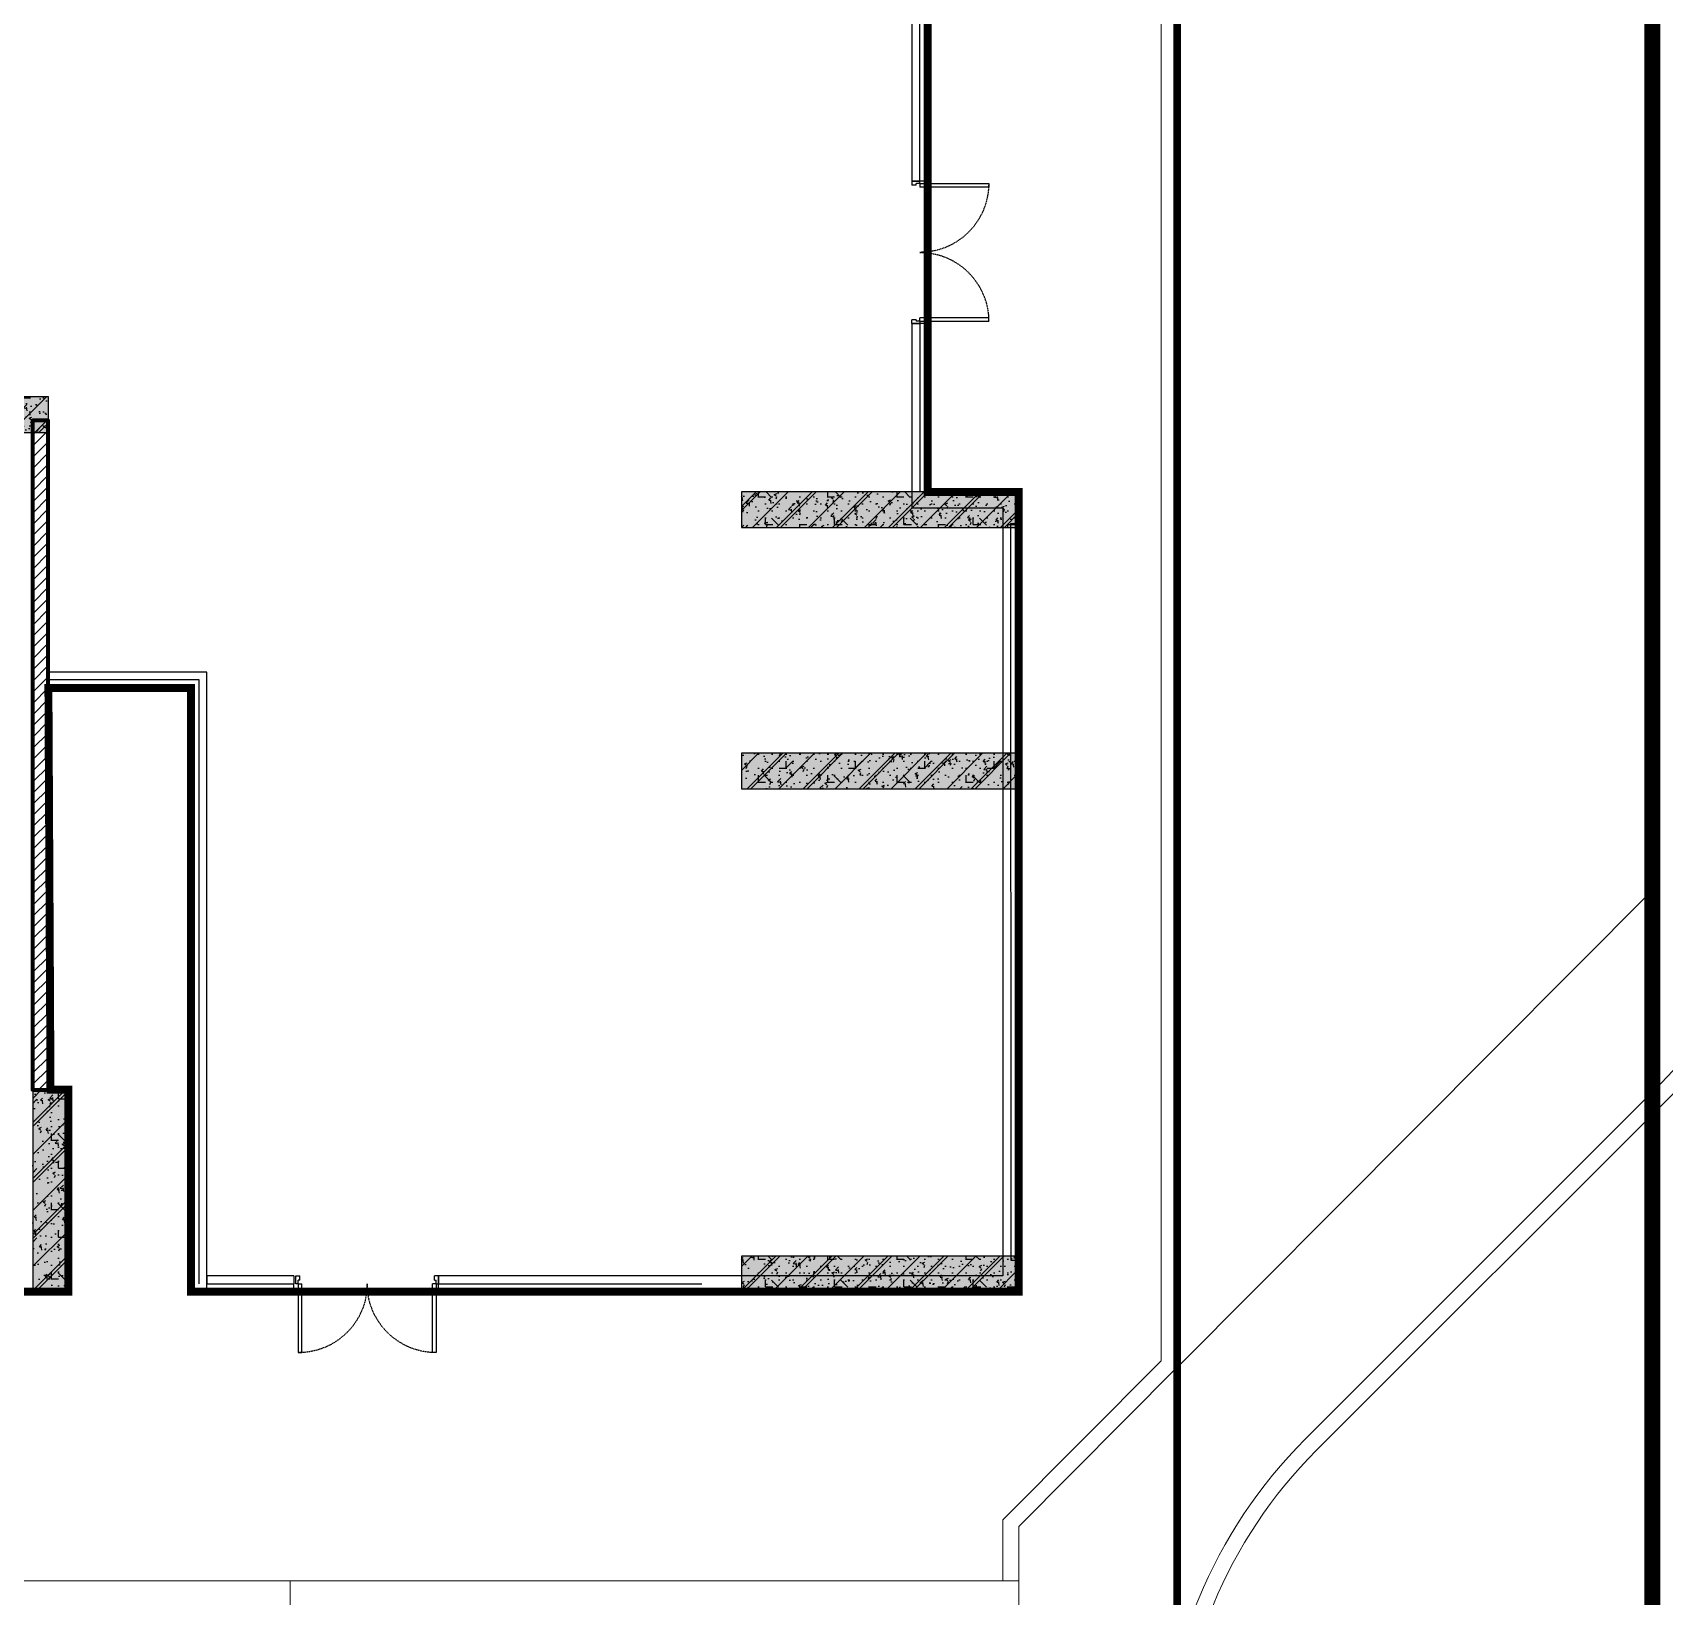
# Model space of a CAD drawing. Header units: millimetres. Extents: x 379264 to 1158416, y -283062 to 356890.
# Drawn here: x 1020301.2 to 1020713.3, y -6002.7 to -5607.7 of the extents above; entities that cross this region are included whole.
import ezdxf

# ---------------------------------------------------------------- set-up
doc = ezdxf.new("R2010")
doc.units = ezdxf.units.MM
for name, pattern in [('keyplan TANG 1$0$mb tang 1 TWB$0$Hidden10.5', [1.5, 1, -0.5]), ('keyplan TANG 1$0$MB_Luoi truc$1$HTT Center', [13, 10, -1, 1, -1]), ('keyplan TANG 1$0$Ranh dat$0$HTT Divide', [18, 10, -2, 1, -2, 1, -2]), ('keyplan TANG 1$0$Ranh dat$0$HTT Hidden 21', [3, 2, -1])]:
    doc.linetypes.add(name, pattern=pattern)
for name, color, linetype in [('BLOCK C - CHI TIET THANG 9$0$DnW', 20, 'Continuous'), ('keyplan TANG 1$0$mb tang 1 TWB$0$Brick Wall', 250, 'Continuous'), ('keyplan TANG 1$0$mb tang 1 TWB$0$Curtain Line', 250, 'Continuous'), ('keyplan TANG 1$0$mb tang 1 TWB$0$Door', 250, 'Continuous'), ('keyplan TANG 1$0$mb tang 1 TWB$0$Glass', 250, 'Continuous'), ('keyplan TANG 1$0$mb tang 1 TWB$0$Wall Hatch', 250, 'Continuous'), ('keyplan TANG 1$0$MB_Cot tang 1$0$Concrete Hatch', 250, 'Continuous'), ('keyplan TANG 1$0$MB_Cot tang 1$0$Concrete Line', 250, 'Continuous'), ('keyplan TANG 1$0$MB_Cot tang 1$0$Concrete Solid', 250, 'Continuous')]:
    doc.layers.add(name, color=color, linetype=linetype)
for name, color, linetype, lineweight in [('keyplan TANG 1$0$Hatch vat lieu', 250, 'Continuous', 5), ('keyplan TANG 1$0$mb tang 1 TWB$0$Wall Line', 250, 'Continuous', 70), ('keyplan TANG 1$0$MB_Luoi truc$1$Luoi Truc', 250, 'keyplan TANG 1$0$MB_Luoi truc$1$HTT Center', 9), ('keyplan TANG 1$0$Net Thay khac', 250, 'Continuous', 15), ('keyplan TANG 1$0$Net thay Tuong', 250, 'Continuous', 20), ('keyplan TANG 1$0$Ranh dat$0$CGXD', 250, 'keyplan TANG 1$0$Ranh dat$0$HTT Hidden 21', 40), ('keyplan TANG 1$0$Ranh dat$0$Ranh dat', 250, 'keyplan TANG 1$0$Ranh dat$0$HTT Divide', 40)]:
    doc.layers.add(name, color=color, linetype=linetype, lineweight=lineweight)

# ---------------------------------------------------------------- blocks, each defined once
blk = doc.blocks.new('*U102')
at = {"layer": 'keyplan TANG 1$0$mb tang 1 TWB$0$Wall Hatch'}
h = blk.add_hatch(dxfattribs=at)
h.set_pattern_fill('LINE10', color=256, scale=100, angle=45, style=0, pattern_type=2)
h.set_pattern_definition([(45, (-399.7141483660581, 5750.000025534737), (-70.71067811865474, 70.71067811865476), [])])
h.paths.add_polyline_path([(1.50965394176506, -8449.999865144673), (0, 0), (-199.999996808158, -0.03573145424284619), (-198.490342866393, -8450.035596598915)])
at = {"layer": 'keyplan TANG 1$0$mb tang 1 TWB$0$Wall Line'}
blk.add_lwpolyline([(1.50965394176506, -8449.999865144673), (0, 0), (-199.999996808158, -0.03573145424284619), (-198.490342866393, -8450.035596598915)], close=True, dxfattribs=at)
blk = doc.blocks.new('keyplan TANG 1$0$mb tang 1 TWB$0$Door 1800-1')
at = {"color": 0, "linetype": 'ByBlock'}
for p, q in [((29.99999962575384, 100.0000000003201), (29.9999996257684, 970.0000000003201)), ((29.9999996257684, 970.0000000003201), (74.9999996257684, 970.0000000003201)), ((74.9999996257684, 970.0000000003201), (74.99999962575384, 100.0000000003201)), ((1724.999999999985, 970.0000000003201), (1725, 100.0000000003201)), ((1769.999999999985, 970.0000000003201), (1724.999999999985, 970.0000000003201)), ((1770, 100.0000000003201), (1769.999999999985, 970.0000000003201)), ((29.99999962575384, 100.0000000003201), (-3.742461558431387e-07, 100.000000000131)), ((-3.742461558431387e-07, 100.000000000131), (0, 0)), ((0, 0), (50, 4.074536263942719e-10)), ((29.99999962575384, 100.0000000003201), (29.99999979416316, 55.00000000033469)), ((29.99999962575384, 100.0000000003201), (74.99999962575384, 100.0000000003201)), ((49.99999979417771, 55.00000000046566), (29.99999979416316, 55.00000000033469)), ((49.99999979417771, 55.00000000046566), (50, 4.074536263942719e-10)), ((1770, 100.0000000003201), (1725, 100.0000000003201)), ((1749.999999831576, 55.00000000046566), (1769.999999831591, 55.00000000033469)), ((1749.999999831576, 55.00000000046566), (1749.999999625754, 4.074536263942719e-10)), ((1799.999999625754, 0), (1749.999999625754, 4.074536263942719e-10)), ((1770, 100.0000000003201), (1800, 100.000000000131)), ((1770, 100.0000000003201), (1769.999999831591, 55.00000000033469)), ((1800, 100.000000000131), (1799.999999625754, 0))]:
    blk.add_line(p, q, dxfattribs=at)
at = {"color": 0, "linetype": 'keyplan TANG 1$0$mb tang 1 TWB$0$Hidden10.5'}
for centre, start, end in [((29.99999962575384, 100.0000000003201), 0, 90), ((1770, 100.0000000003201), 90, 180)]:
    blk.add_arc(centre, 870.0000001871231, start, end, dxfattribs=at)
blk = doc.blocks.new('*U1408')
at = {"layer": 'keyplan TANG 1$0$mb tang 1 TWB$0$Door'}
blk.add_blockref('keyplan TANG 1$0$mb tang 1 TWB$0$Door 1800-1', (0, 0), dxfattribs=at)
blk = doc.blocks.new('*U1380')
at = {"layer": 'keyplan TANG 1$0$MB_Cot tang 1$0$Concrete Hatch'}
h = blk.add_hatch(dxfattribs=at)
h.set_pattern_fill('CONCRETE', color=256, scale=50, style=0, pattern_type=2)
h.set_pattern_definition([(45, (0, -2300), (-176.7766952966369, 176.7766952966369), []), (45, (0, -2250), (-353.5533905932737, 353.5533905932738), []), (49.99999999999999, (0, -2300), (358.6300913003767, -31.37606749129755), [37.5, -412.5]), (355, (0, -2300), (-69.3756668065, 376.0960668500059), [30, -330]), (100.4514, (29.88584, -2302.614669999999), (289.2546908570108, 344.7197710304768), [31.870095, -350.571056]), (46.18420000000001, (0, -2200), (533.6205243128222, -82.75950716450905), [56.25, -618.75]), (96.6356, (44.46837249999999, -2206.8966535), (467.3313527743517, 487.0589354502209), [47.805144, -525.8565]), (351.1842, (0, -2200), (467.3309725668136, 487.0593004626623), [45, -495]), (21, (50, -2225), (298.4535260592309, -201.3094453326694), [37.5, -412.5]), (326.0000000000001, (50, -2225), (121.6576659607909, 362.5750225234265), [30, -330]), (71.4514, (74.8711165, -2241.775803), (420.111314290745, 161.2652483549762), [31.870095, -350.571056]), (37.50000000000001, (0, -2300), (6.079927658645334, 166.4469269156558), [0, -326, 0, -335, 0, -331.25]), (7.499999999999999, (0, -2300), (131.5347687210743, 197.2058559411801), [0, -191, 0, -318.5, 0, -126.25]), (327.5, (-111.5, -2300), (266.9112180862045, -11.2774358671899), [0, -125, 0, -390, 0, -517.5]), (317.5, (-161.5, -2300), (291.5930846711931, 50.05249116615882), [0, -162.5, 0, -259, 0, -367.5]), (0, (175, -2125), (0, 875), [87.5, -787.5]), (0, (437.5, -1950), (0, 875), [87.5, -787.5]), (0, (262.5, -1600), (0, 875), [87.5, -350, 87.5, -350]), (90, (175, -2125), (-875, 5.35782974626967e-14), [87.5, -787.5]), (90, (262.5, -1600), (-875, 5.35782974626967e-14), [87.5, -787.5]), (90, (525, -1950), (-875, 5.35782974626967e-14), [87.5, -787.5]), (90, (700, -1687.5), (-875, 5.35782974626967e-14), [87.5, -787.5]), (135, (262.5, -2125), (-875.016357447105, 8.881784197001252e-14), [123.76, -1113.7]), (135, (350, -1600), (-875.016357447105, 8.881784197001252e-14), [123.76, -1113.7]), (45, (437.5, -1950), (8.881784197001252e-14, 875.016357447105), [123.76, -247.485, 123.76, -742.455]), (0, (-175, -2300), (87.5, 87.5), [-175, 0])])
h.paths.add_polyline_path([(-200, 150), (-200, -2400), (250, -2400), (250, 150)])
at = {"layer": 'keyplan TANG 1$0$MB_Cot tang 1$0$Concrete Solid'}
blk.add_hatch(color=256, dxfattribs=at).paths.add_polyline_path([(-200, 150), (-200, -2400), (250, -2400), (250, 150)])
at = {"layer": 'keyplan TANG 1$0$MB_Cot tang 1$0$Concrete Line'}
blk.add_lwpolyline([(-200, 150), (-200, -2400), (250, -2400), (250, 150)], close=True, dxfattribs=at)
blk = doc.blocks.new('*U1394')
at = {"layer": 'keyplan TANG 1$0$MB_Cot tang 1$0$Concrete Hatch'}
h = blk.add_hatch(dxfattribs=at)
h.set_pattern_fill('CONCRETE', color=256, scale=50, style=0, pattern_type=2)
h.set_pattern_definition([(45, (1050, -299.9999999999999), (-176.7766952966369, 176.7766952966369), []), (45, (1050, -249.9999999999999), (-353.5533905932737, 353.5533905932738), []), (49.99999999999999, (1050, -299.9999999999999), (358.6300913003767, -31.37606749129755), [37.5, -412.5]), (355, (1050, -299.9999999999999), (-69.3756668065, 376.0960668500059), [30, -330]), (100.4514, (1079.88584, -302.6146699999999), (289.2546908570108, 344.7197710304768), [31.870095, -350.571056]), (46.18420000000001, (1050, -199.9999999999999), (533.6205243128222, -82.75950716450905), [56.25, -618.75]), (96.6356, (1094.4683725, -206.8966534999999), (467.3313527743517, 487.0589354502209), [47.805144, -525.8565]), (351.1842, (1050, -199.9999999999999), (467.3309725668136, 487.0593004626623), [45, -495]), (21, (1100, -224.9999999999999), (298.4535260592309, -201.3094453326694), [37.5, -412.5]), (326.0000000000001, (1100, -224.9999999999999), (121.6576659607909, 362.5750225234265), [30, -330]), (71.4514, (1124.8711165, -241.7758029999999), (420.111314290745, 161.2652483549762), [31.870095, -350.571056]), (37.50000000000001, (1050, -299.9999999999999), (6.079927658645334, 166.4469269156558), [0, -326, 0, -335, 0, -331.25]), (7.499999999999999, (1050, -299.9999999999999), (131.5347687210743, 197.2058559411801), [0, -191, 0, -318.5, 0, -126.25]), (327.5, (938.5000000000002, -299.9999999999999), (266.9112180862045, -11.2774358671899), [0, -125, 0, -390, 0, -517.5]), (317.5, (888.5000000000002, -299.9999999999999), (291.5930846711931, 50.05249116615882), [0, -162.5, 0, -259, 0, -367.5]), (0, (1225, -124.9999999999999), (0, 875), [87.5, -787.5]), (0, (1487.5, 50.00000000000011), (0, 875), [87.5, -787.5]), (0, (1312.5, 400.0000000000001), (0, 875), [87.5, -350, 87.5, -350]), (90, (1225, -124.9999999999999), (-875, 5.35782974626967e-14), [87.5, -787.5]), (90, (1312.5, 400.0000000000001), (-875, 5.35782974626967e-14), [87.5, -787.5]), (90, (1575, 50.00000000000011), (-875, 5.35782974626967e-14), [87.5, -787.5]), (90, (1750, 312.5000000000001), (-875, 5.35782974626967e-14), [87.5, -787.5]), (135, (1312.5, -124.9999999999999), (-875.016357447105, 8.881784197001252e-14), [123.76, -1113.7]), (135, (1400, 400.0000000000001), (-875.016357447105, 8.881784197001252e-14), [123.76, -1113.7]), (45, (1487.5, 50.00000000000011), (8.881784197001252e-14, 875.016357447105), [123.76, -247.485, 123.76, -742.455]), (0, (875.0000000000002, -299.9999999999999), (87.5, 87.5), [-175, 0])])
h.paths.add_polyline_path([(-1200, 100), (-1200, -349.9999999999999), (2300, -350), (2300, 100)])
at = {"layer": 'keyplan TANG 1$0$MB_Cot tang 1$0$Concrete Solid'}
blk.add_hatch(color=256, dxfattribs=at).paths.add_polyline_path([(-1200, 100), (-1200, -349.9999999999999), (2300, -350), (2300, 100)])
at = {"layer": 'keyplan TANG 1$0$MB_Cot tang 1$0$Concrete Line'}
blk.add_lwpolyline([(-1200, 100), (-1200, -349.9999999999999), (2300, -350), (2300, 100)], close=True, dxfattribs=at)
blk = doc.blocks.new('*U1390')
at = {"layer": 'keyplan TANG 1$0$MB_Cot tang 1$0$Concrete Hatch'}
h = blk.add_hatch(dxfattribs=at)
h.set_pattern_fill('CONCRETE', color=256, scale=50, style=0, pattern_type=2)
h.set_pattern_definition([(45, (2000, -99.9999999998835), (-176.7766952966369, 176.7766952966369), []), (45, (2000, -49.9999999998835), (-353.5533905932737, 353.5533905932738), []), (49.99999999999999, (2000, -99.9999999998835), (358.6300913003767, -31.37606749129755), [37.5, -412.5]), (355, (2000, -99.9999999998835), (-69.3756668065, 376.0960668500059), [30, -330]), (100.4514, (2029.88584, -102.6146699998835), (289.2546908570108, 344.7197710304768), [31.870095, -350.571056]), (46.18420000000001, (2000, 1.16500586955226e-10), (533.6205243128222, -82.75950716450905), [56.25, -618.75]), (96.6356, (2044.4683725, -6.896653499883513), (467.3313527743517, 487.0589354502209), [47.805144, -525.8565]), (351.1842, (2000, 1.16500586955226e-10), (467.3309725668136, 487.0593004626623), [45, -495]), (21, (2050, -24.9999999998835), (298.4535260592309, -201.3094453326694), [37.5, -412.5]), (326.0000000000001, (2050, -24.9999999998835), (121.6576659607909, 362.5750225234265), [30, -330]), (71.4514, (2074.8711165, -41.7758029998835), (420.111314290745, 161.2652483549762), [31.870095, -350.571056]), (37.50000000000001, (2000, -99.9999999998835), (6.079927658645334, 166.4469269156558), [0, -326, 0, -335, 0, -331.25]), (7.499999999999999, (2000, -99.9999999998835), (131.5347687210743, 197.2058559411801), [0, -191, 0, -318.5, 0, -126.25]), (327.5, (1888.5, -99.9999999998835), (266.9112180862045, -11.2774358671899), [0, -125, 0, -390, 0, -517.5]), (317.5, (1838.5, -99.9999999998835), (291.5930846711931, 50.05249116615882), [0, -162.5, 0, -259, 0, -367.5]), (0, (2175, 75.0000000001165), (0, 875), [87.5, -787.5]), (0, (2437.5, 250.0000000001165), (0, 875), [87.5, -787.5]), (0, (2262.5, 600.0000000001165), (0, 875), [87.5, -350, 87.5, -350]), (90, (2175, 75.0000000001165), (-875, 5.35782974626967e-14), [87.5, -787.5]), (90, (2262.5, 600.0000000001165), (-875, 5.35782974626967e-14), [87.5, -787.5]), (90, (2525, 250.0000000001165), (-875, 5.35782974626967e-14), [87.5, -787.5]), (90, (2700, 512.5000000001165), (-875, 5.35782974626967e-14), [87.5, -787.5]), (135, (2262.5, 75.0000000001165), (-875.016357447105, 8.881784197001252e-14), [123.76, -1113.7]), (135, (2350, 600.0000000001165), (-875.016357447105, 8.881784197001252e-14), [123.76, -1113.7]), (45, (2437.5, 250.0000000001165), (8.881784197001252e-14, 875.016357447105), [123.76, -247.485, 123.76, -742.455]), (0, (1825, -99.9999999998835), (87.5, 87.5), [-175, 0])])
h.paths.add_polyline_path([(-250, 200.0000000001164), (-250, -249.9999999999999), (2300, -250), (2300, 200.0000000001164)])
at = {"layer": 'keyplan TANG 1$0$MB_Cot tang 1$0$Concrete Solid'}
blk.add_hatch(color=256, dxfattribs=at).paths.add_polyline_path([(-250, 200.0000000001164), (-250, -249.9999999999999), (2300, -250), (2300, 200.0000000001164)])
at = {"layer": 'keyplan TANG 1$0$MB_Cot tang 1$0$Concrete Line'}
blk.add_lwpolyline([(-250, 200.0000000001164), (-250, -249.9999999999999), (2300, -250), (2300, 200.0000000001164)], close=True, dxfattribs=at)
blk = doc.blocks.new('*U1399')
at = {"layer": 'keyplan TANG 1$0$MB_Cot tang 1$0$Concrete Hatch'}
h = blk.add_hatch(dxfattribs=at)
h.set_pattern_fill('CONCRETE', color=256, scale=50, style=0, pattern_type=2)
h.set_pattern_definition([(45, (1050, -399.9999999999998), (-176.7766952966369, 176.7766952966369), []), (45, (1050, -349.9999999999998), (-353.5533905932737, 353.5533905932738), []), (49.99999999999999, (1050, -399.9999999999998), (358.6300913003767, -31.37606749129755), [37.5, -412.5]), (355, (1050, -399.9999999999998), (-69.3756668065, 376.0960668500059), [30, -330]), (100.4514, (1079.88584, -402.6146699999998), (289.2546908570108, 344.7197710304768), [31.870095, -350.571056]), (46.18420000000001, (1050, -299.9999999999998), (533.6205243128222, -82.75950716450905), [56.25, -618.75]), (96.6356, (1094.4683725, -306.8966534999998), (467.3313527743517, 487.0589354502209), [47.805144, -525.8565]), (351.1842, (1050, -299.9999999999998), (467.3309725668136, 487.0593004626623), [45, -495]), (21, (1100, -324.9999999999998), (298.4535260592309, -201.3094453326694), [37.5, -412.5]), (326.0000000000001, (1100, -324.9999999999998), (121.6576659607909, 362.5750225234265), [30, -330]), (71.4514, (1124.8711165, -341.7758029999998), (420.111314290745, 161.2652483549762), [31.870095, -350.571056]), (37.50000000000001, (1050, -399.9999999999998), (6.079927658645334, 166.4469269156558), [0, -326, 0, -335, 0, -331.25]), (7.499999999999999, (1050, -399.9999999999998), (131.5347687210743, 197.2058559411801), [0, -191, 0, -318.5, 0, -126.25]), (327.5, (938.5000000000002, -399.9999999999998), (266.9112180862045, -11.2774358671899), [0, -125, 0, -390, 0, -517.5]), (317.5, (888.5000000000002, -399.9999999999998), (291.5930846711931, 50.05249116615882), [0, -162.5, 0, -259, 0, -367.5]), (0, (1225, -224.9999999999998), (0, 875), [87.5, -787.5]), (0, (1487.5, -49.99999999999983), (0, 875), [87.5, -787.5]), (0, (1312.5, 300.0000000000002), (0, 875), [87.5, -350, 87.5, -350]), (90, (1225, -224.9999999999998), (-875, 5.35782974626967e-14), [87.5, -787.5]), (90, (1312.5, 300.0000000000002), (-875, 5.35782974626967e-14), [87.5, -787.5]), (90, (1575, -49.99999999999983), (-875, 5.35782974626967e-14), [87.5, -787.5]), (90, (1750, 212.5000000000002), (-875, 5.35782974626967e-14), [87.5, -787.5]), (135, (1312.5, -224.9999999999998), (-875.016357447105, 8.881784197001252e-14), [123.76, -1113.7]), (135, (1400, 300.0000000000002), (-875.016357447105, 8.881784197001252e-14), [123.76, -1113.7]), (45, (1487.5, -49.99999999999983), (8.881784197001252e-14, 875.016357447105), [123.76, -247.485, 123.76, -742.455]), (0, (875.0000000000002, -399.9999999999998), (87.5, 87.5), [-175, 0])])
h.paths.add_polyline_path([(-1200, 50.00000000058208), (-1200, -399.9999999999998), (2300, -399.9999999999999), (2300, 50.00000000058208)])
at = {"layer": 'keyplan TANG 1$0$MB_Cot tang 1$0$Concrete Solid'}
blk.add_hatch(color=256, dxfattribs=at).paths.add_polyline_path([(-1200, 50.00000000058208), (-1200, -399.9999999999998), (2300, -399.9999999999999), (2300, 50.00000000058208)])
at = {"layer": 'keyplan TANG 1$0$MB_Cot tang 1$0$Concrete Line'}
blk.add_lwpolyline([(-1200, 50.00000000058208), (-1200, -399.9999999999998), (2300, -399.9999999999999), (2300, 50.00000000058208)], close=True, dxfattribs=at)
blk = doc.blocks.new('keyplan TANG 1')
at = {"color": 7, "const_width": 100}
blk.add_lwpolyline([(98401.54538834305, 90000.00000884559), (98401.54538834305, 83950.00000884582), (99550.00000011947, 83950.00000884582), (99550.00000011947, 73850.00000884559), (89101.54538542122, 73850.00000884559), (89101.54538542122, 81474.99999439984), (87300, 81474.99999439984), (87326.54538542125, 76399.99999999988), (87551.54538542125, 76399.99999999988), (87551.54538542125, 73849.99999999988), (77900.00000000105, 73849.99999999988), (77900.00000000105, 77800.00058133807), (79800.00010936044, 77800.0003843878), (79800.00010936044, 79699.99999999942), (77900.00000000105, 79699.99999999942), (77900.00000000147, 83550.00000000081), (76848.45467698967, 83550.26210417584), (76848.45467698967, 90049.99999513064)], dxfattribs=at)
at = {"layer": 'keyplan TANG 1$0$Hatch vat lieu'}
for points in [[(109349.8483798821, -13999.98268984523), (109349.5903824269, 42637.13910042669, 0.1989117909172796), (107650.8001280504, 46738.34159603139), (103168.861177274, 51220.25959671056, -0.1988939355264564), (101352.912990938, 55603.87768203064), (101351.9884827284, 67603.43737283116, -0.1989309245650988), (103167.9182883246, 71987.94624309614), (107650.6445198833, 76470.68910999577, 0.19891306903284), (109349.4175791755, 80571.92725168241), (109349.0835498584, 153900.0127572828, 0.4142122281650553), (106549.0835498872, 156700.0000025232), (88996.7541023586, 156700.0000025232, 0.414213562373095), (87196.7541023586, 154900.0000025232, 0.414213562373095)], [(76350.00000000099, 77800.00058133807), (76350.00000000099, 74804.87005053653, 0.2818337768156025), (77877.02064277208, 72310.97278800362), (81412.94638477266, 70506.10273746698, 0.1185413434814182), (82685.92574200156, 70199.99999999988), (99552.09518931291, 70199.99999999994)]]:
    blk.add_lwpolyline(points, format="xyb", dxfattribs=at)
at = {"layer": 'keyplan TANG 1$0$mb tang 1 TWB$0$Curtain Line'}
for p, q in [((98201.54538834281, 130175.0000086587), (98301.54538834281, 130175.0000086587)), ((98201.54538834281, 130175.0000086587), (98201.54538834281, 127850.00000884582)), ((98401.54538834281, 130175.0000086587), (98301.54538834281, 130175.0000086587)), ((98401.54538834281, 130175.0000086587), (98401.54538834281, 128050.0000088458)), ((98401.54538834281, 128050.0000088458), (99548.45461165835, 128050.0000088457)), ((99548.45461165835, 128050.0000088457), (99548.45461165824, 121625.0000000001)), ((98201.54538834281, 127850.00000884582), (99348.45461165835, 127850.00000884572)), ((99348.45461165835, 127850.00000884572), (99348.45461165824, 121625.0000000001)), ((99348.45461165847, 121750.00000884592), (93700.00000000093, 121750.00000884621)), ((93700.00000000093, 121750.00000884621), (93700.00000000081, 118350.0000088458)), ((99548.45461165847, 121550.0000088459), (93900.00000000093, 121550.0000088462)), ((93900.00000000093, 121550.0000088462), (93900.00000000081, 118550.0000088458)), ((99348.45461165824, 121625.0000000001), (99348.45461165847, 121750.00000884592)), ((99548.45461165824, 121625.0000000001), (99548.45461165847, 121550.0000088459)), ((93900.00000000081, 118550.0000088458), (99548.45461165824, 118550.0000088459)), ((99548.45461165824, 118550.0000088459), (99548.45461165824, 112050.0000088458)), ((93700.00000000081, 118350.0000088458), (99348.45461165824, 118350.0000088459)), ((99348.45461165824, 118350.0000088459), (99348.45461165824, 112250.0000088458)), ((99348.45461165824, 112250.0000088458), (98201.54538834305, 112250.0000088458)), ((98201.54538834305, 112250.0000088458), (98201.54538834305, 105800.0000088458)), ((99548.45461165824, 112050.0000088458), (98401.54538834305, 112050.0000088458)), ((98401.54538834305, 112050.0000088458), (98401.54538834305, 106000.0000088458)), ((98401.54538834305, 106000.0000088458), (99548.45461165847, 106000.0000088458)), ((99548.45461165847, 106000.0000088458), (99548.45461165812, 99500.00000884582)), ((98201.54538834305, 105800.0000088458), (99348.45461165847, 105800.0000088458)), ((99348.45461165847, 105800.0000088458), (99348.45461165812, 99700.00000884583)), ((99348.45461165812, 99700.00000884583), (93701.54538834293, 99700.00000884607)), ((93701.54538834293, 99700.00000884607), (93701.54538834293, 96300.00000884593)), ((99548.45461165812, 99500.00000884582), (93901.54538834293, 99500.00000884605)), ((93901.54538834293, 99500.00000884605), (93901.54538834293, 96500.00000884593)), ((93901.54538834293, 96500.00000884593), (99548.45461165824, 96500.00000884593)), ((99548.45461165824, 96500.00000884593), (99548.45461165824, 90000.00000884582)), ((93701.54538834293, 96300.00000884593), (99348.45461165824, 96300.00000884593)), ((99348.45461165824, 96300.00000884593), (99348.45461165824, 90200.00000884582)), ((99348.45461165824, 90200.00000884582), (98201.54538834305, 90200.00000884582)), ((98201.54538834305, 90200.00000884582), (98201.54538834305, 87875.00000884582)), ((99548.45461165824, 90000.00000884582), (98401.54538834305, 90000.00000884582)), ((98401.54538834305, 90000.00000884582), (98401.54538834305, 87875.00000884582)), ((98201.54538834305, 87875.00000884582), (98301.54538834305, 87875.00000884582)), ((98401.54538834305, 87875.00000884582), (98301.54538834305, 87875.00000884582)), ((98201.54538834305, 86075.00000903294), (98301.54538834305, 86075.00000903294)), ((98201.54538834305, 86075.00000903294), (98201.54538834305, 83750.00000884582)), ((98401.54538834305, 86075.00000903294), (98301.54538834305, 86075.00000903294)), ((98401.54538834305, 86075.00000903294), (98401.54538834305, 83950.00000884582)), ((98401.54538834305, 83950.00000884582), (99548.45461165835, 83950.00000884582)), ((99548.45461165835, 83950.00000884582), (99548.45461165835, 73850.00000000012)), ((98201.54538834305, 83750.00000884582), (99348.45461165835, 83750.00000884582)), ((99348.45461165835, 83750.00000884582), (99348.45461165835, 74050.00000000012)), ((89301.54538542122, 81674.99999439984), (87300, 81674.99999439984)), ((87300, 81674.99999439984), (87300, 81574.99999439984)), ((89301.54538542122, 73849.99999999988), (89301.54538542122, 81674.99999439984)), ((87300, 81474.99999439984), (87300, 81574.99999439984)), ((89101.54538542122, 81474.99999439984), (87300, 81474.99999439984)), ((89101.54538542122, 73849.99999999988), (89101.54538542122, 81474.99999439984)), ((90400.00000161055, 74050.00000000025), (89301.54538703177, 74050.00000884582)), ((89301.54538703177, 74050.00000884582), (89301.5453862265, 73950.00000884582)), ((90400.00000161055, 74050.00000000025), (90400.00000080527, 73950.00000000025)), ((99348.45461165835, 74050.00000000012), (92225.00241478757, 74050.00000000023)), ((92225.00241478757, 74050.00000000023), (92225.00241478757, 73950.00000000023)), ((89101.54538542122, 73849.99999999988), (89201.54538542122, 73849.99999999988)), ((89301.54538542122, 73849.99999999988), (89201.54538542122, 73849.99999999988)), ((89301.54538542122, 73850.00000884582), (89301.5453862265, 73950.00000884582)), ((90400, 73850.00000000025), (89301.54538542122, 73850.00000884582)), ((90400, 73850.00000000025), (90400.00000080527, 73950.00000000025)), ((92225.00241478757, 73850.00000000023), (92225.00241478757, 73950.00000000023)), ((99548.45461165835, 73850.00000000012), (92225.00241478757, 73850.00000000023))]:
    blk.add_line(p, q, dxfattribs=at)
at = {"layer": 'keyplan TANG 1$0$mb tang 1 TWB$0$Door'}
for p, q in [((98401.54538834278, 87875.00000865871), (98401.54538834278, 86049.99759387113)), ((92225.00241478757, 73850.00000000023), (90400, 73850.00000000023))]:
    blk.add_line(p, q, dxfattribs=at)
at = {"layer": 'keyplan TANG 1$0$mb tang 1 TWB$0$Glass'}
for p, q in [((98301.54538834291, 87875.00000903294), (98301.54538834291, 90000.0000088456)), ((98301.54538834291, 86075.0000086587), (98301.54538834291, 83950.00000884559)), ((99448.454613039, 83549.98339176559), (99498.45461234867, 83549.99170030559)), ((99448.454613039, 83549.98339176559), (99450.00000150014, 74249.98339176559)), ((99548.45461165835, 83550.00000884559), (99498.45461234867, 83549.99170030559)), ((99548.45461165835, 83550.00000884559), (99550.0000001195, 74250.00000884559)), ((89201.54538542122, 81574.99999439984), (87300, 81575.00007473292)), ((89201.54538542122, 73949.99999999988), (89201.54538542122, 81574.99999439984)), ((99450.00000150014, 74249.98339176559), (99500.00000080981, 74249.99170030559)), ((99550.0000001195, 74250.00000884559), (99500.00000080981, 74249.99170030559)), ((89301.54538542122, 73950.00000884582), (90400, 73950.00000000025)), ((92225.00241516181, 73950.0000000001), (95550.00000011947, 73950.0000000001))]:
    blk.add_line(p, q, dxfattribs=at)
at = {"layer": 'keyplan TANG 1$0$MB_Luoi truc$1$Luoi Truc'}
blk.add_line((101550.0000001195, -11999.99999987916), (101550.0000001195, 163996.8385842984), dxfattribs=at)
at = {"layer": 'keyplan TANG 1$0$Net Thay khac'}
blk.add_lwpolyline([(109549.84837988, -13999.98177879059), (109549.5903824248, 42637.14001148095, 0.1989117909172796), (107792.2211537596, 46879.76328279599), (103310.2822029845, 51361.68128347385, -0.1988939355264565), (101552.9129904014, 55603.89233378263), (101551.9884821348, 67603.45278186665, -0.1989309245650994), (103309.3399069564, 71846.52514925382), (107792.0661385263, 76329.26801616466, 0.19891306903284), (109549.4175791735, 80571.92816273798), (109549.0835498563, 153900.0136683371, 0.4142122281650546), (106549.0835498875, 156900.0000025232), (88996.7541023586, 156900.0000025232, 0.414213562373095), (86996.7541023586, 154900.0000025232)], format="xyb", dxfattribs=at)
blk.add_lwpolyline([(90352.09518931288, 66299.99999999988), (99552.09518931291, 66299.99999999994), (99552.09518931291, 70199.99999999994), (90352.09518931288, 70199.99999999988)], close=True, dxfattribs=at)
at = {"layer": 'keyplan TANG 1$0$Net thay Tuong'}
for p, q in [((101350.0000001195, 72976.03198126482), (101350.0000001195, 153099.9713027554)), ((99351.74174786871, 70968.59892983909), (101350.0000001195, 72976.03198126482)), ((99351.7999354062, 70199.99999999994), (99351.74174786871, 70968.59892983909))]:
    blk.add_line(p, q, dxfattribs=at)
for points in [[(86996.754127032, 154900.3141576179), (107552.5218747883, 154899.9837582305), (107551.3152450622, 78922.3271555017)], [(98498.45461165835, 153300.0171365765), (101550.0000001195, 153299.9680881177), (101550.0000001195, 72893.45748304913)], [(101550.0000001195, 72893.45748304925), (107551.3152450622, 78922.3271555017)], [(101550.8408655398, 50314.96419743157), (99553.15355462895, 52320.05713868642), (99551.74799934996, 70886.03071180778), (101551.2037920681, 72894.66680208582)]]:
    blk.add_lwpolyline(points, dxfattribs=at)
at = {"layer": 'keyplan TANG 1$0$Ranh dat$0$CGXD', "ltscale": 0.1, "const_width": 99.99999999999987}
blk.add_lwpolyline([(-120672.6085753441, -1999.999999165535), (101549.9999992847, -1999.999999403954), (101552.6037964821, 159996.8385541439), (-8354.52076458931, 159998.1233597398), (-8358.646733760834, 83058.68978583813)], dxfattribs=at)
at = {"layer": 'keyplan TANG 1$0$Ranh dat$0$Ranh dat', "ltscale": 0.1, "const_width": 199.9999999999999}
blk.add_lwpolyline([(107552.6680879593, 163996.7684141397), (107549.8392677307, -11999.99999952316), (-120672.6085753441, -11999.99999928474), (-121036.9114780426, 70001.20354908705), (-12359.34739804268, 69993.09698444605), (-12354.30626320839, 163998.1701167822), (107552.6680879593, 163996.7684141397)], close=True, dxfattribs=at)
at = {"layer": 'keyplan TANG 1$0$mb tang 1 TWB$0$Brick Wall'}
blk.add_blockref('*U102', (87298.29949070083, 84850.00022590754), dxfattribs=at)
at = {"layer": 'keyplan TANG 1$0$mb tang 1 TWB$0$Door', "xscale": -1}
for p, rotation in [((98201.54538834278, 86075.00000903294), 270), ((90425.00241516181, 74050.00000000023), 180)]:
    blk.add_blockref('*U1408', p, dxfattribs=dict(at, rotation=rotation))
at = {"layer": 'keyplan TANG 1$0$MB_Cot tang 1$0$Concrete Line'}
for name, p in [('*U1390', (85000.00000000055, 84950.00000000012)), ('*U1394', (97250.00000011947, 83850.00000884582)), ('*U1399', (97250.00000011944, 80600.00000884559)), ('*U1380', (87301.54538542125, 76249.99999999988)), ('*U1394', (97250.00000011944, 74200.00000884559))]:
    blk.add_blockref(name, p, dxfattribs=at)

msp = doc.modelspace()

# ---------------------------------------------------------------- block references
at = {"layer": 'BLOCK C - CHI TIET THANG 9$0$DnW', "xscale": 0.02, "yscale": 0.02, "zscale": 0.02}
msp.add_blockref('keyplan TANG 1', (1018559.225811963, -7402.719552127121), dxfattribs=at)

doc.saveas('drawing.dxf')
